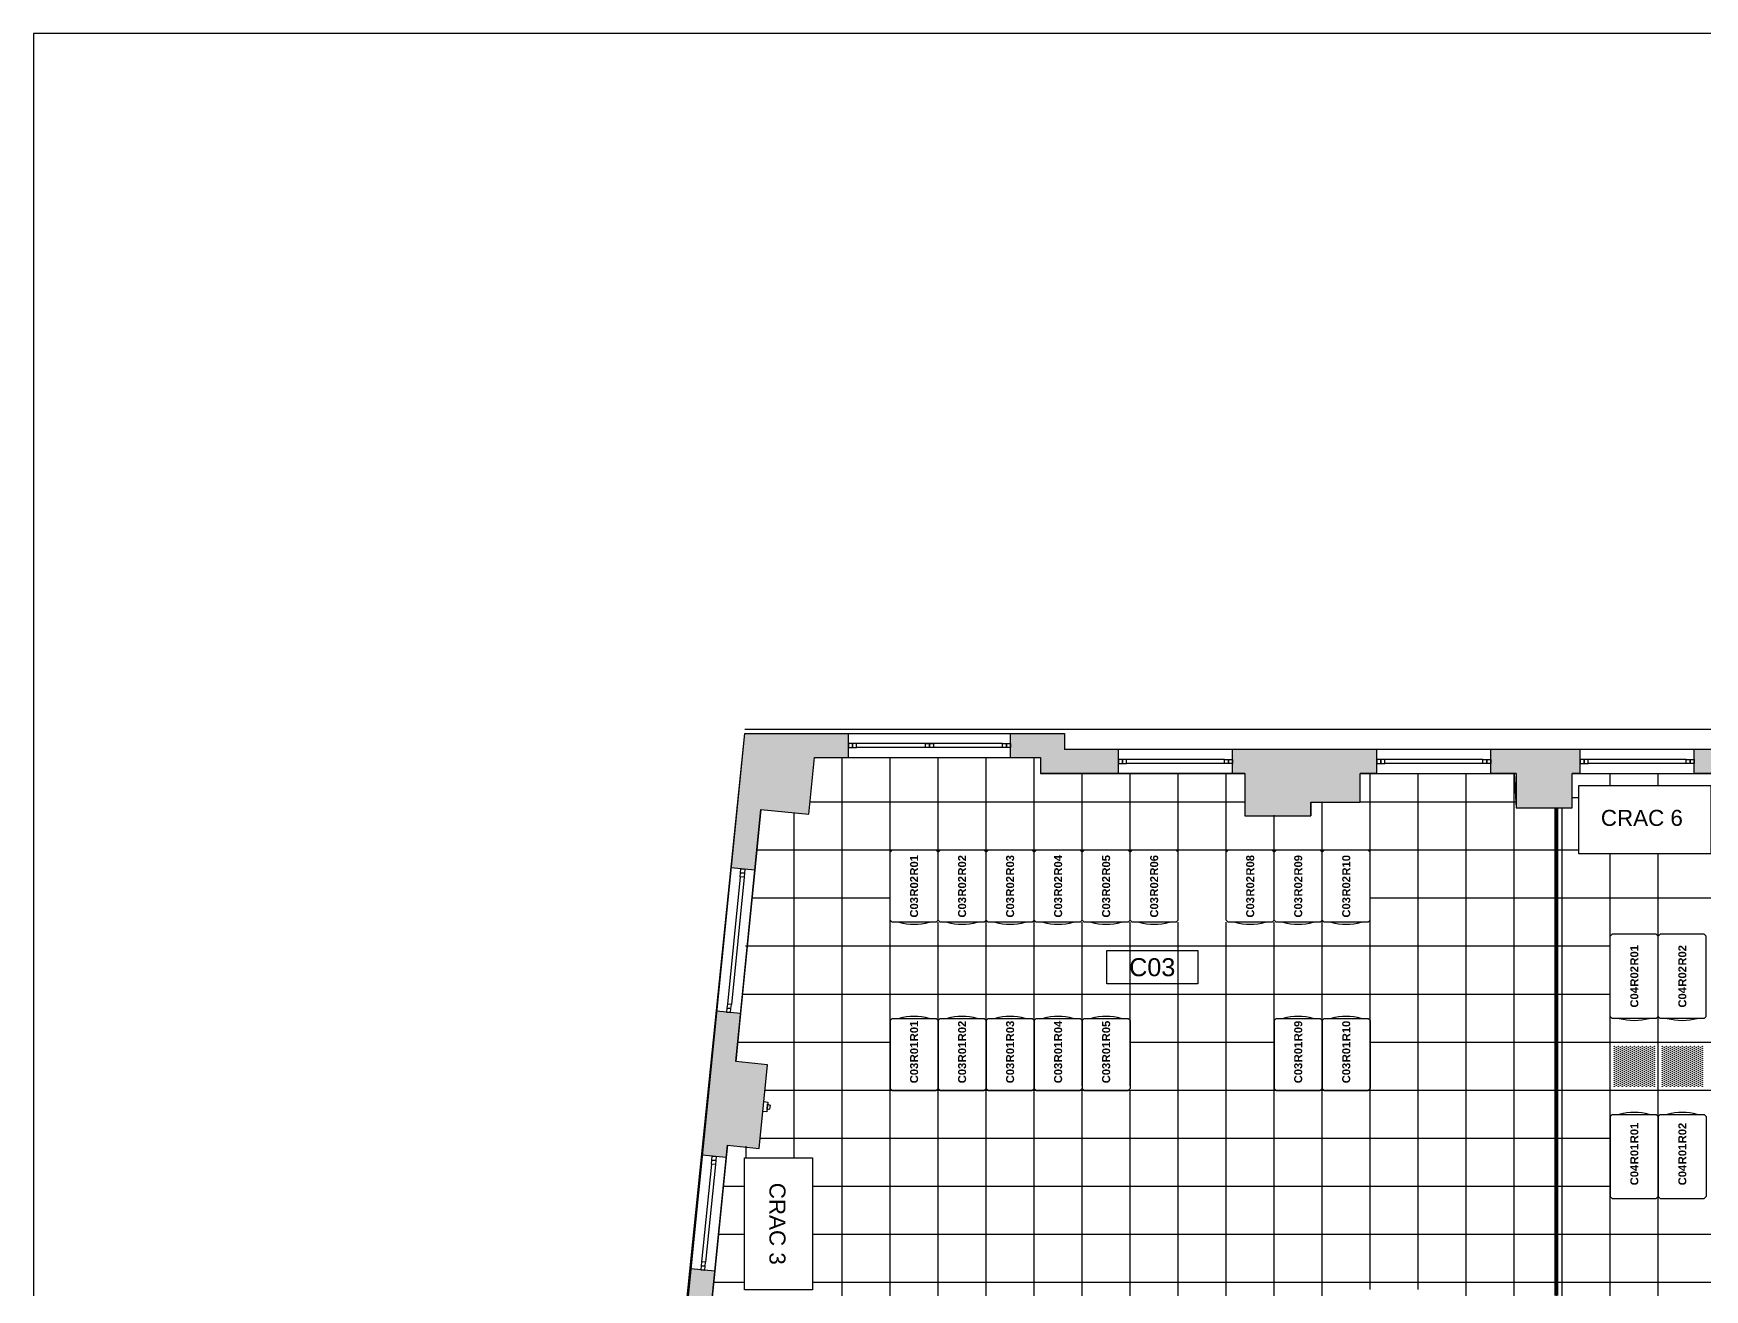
# Model space of a CAD drawing. Header units: inches. Extents: x 271316 to 275987, y 273433 to 275617.
# Drawn here: x 273293 to 274129, y 274986 to 275614 of the extents above; entities that cross this region are included whole.
import ezdxf
from ezdxf.enums import TextEntityAlignment as Align

# ---------------------------------------------------------------- set-up
doc = ezdxf.new("R2010")
doc.units = ezdxf.units.IN
doc.header["$LTSCALE"] = 48
doc.header["$MEASUREMENT"] = 0
for name, color, linetype in [('A-ANNO-TEXT-90', 1, 'Continuous'), ('A-ANNO-TEXT-CAGE', 4, 'Continuous'), ('A-COLS', 6, 'Continuous'), ('A-COLS-PATT', 8, 'Continuous'), ('A-FLOR-CAGE', 3, 'Continuous'), ('A-FLOR-EQUIP', 3, 'Continuous'), ('A-FLOR-GLAZ', 2, 'Continuous'), ('A-FLOR-PATT-RAFL', 8, 'Continuous'), ('A-FLOR-RACK', 3, 'Continuous')]:
    doc.layers.add(name, color=color, linetype=linetype)
doc.styles.add('CRR Text', font='arialbd.ttf', dxfattribs={"height": 4})
doc.styles.add('TITLES', font='arial.ttf')

# ---------------------------------------------------------------- blocks, each defined once
blk = doc.blocks.new('CAGE TAG')
at = {"linetype": 'Continuous'}
blk.add_lwpolyline([(-22.72, 8.29), (22.72, 8.29), (22.72, -8.29), (-22.72, -8.29)], close=True, dxfattribs=at)
at = {"style": 'TITLES'}
blk.add_attdef('CAGE', text='', height=9, dxfattribs=at).set_placement((0.01, 0), align=Align.MIDDLE_CENTER)
blk = doc.blocks.new('tripplite-sr42ub-l')
for p, q in [((1, 24), (0, 23)), ((0, 1), (0, 23)), ((1, 24), (41, 24)), ((42, 23), (41, 24)), ((42, 1), (42, 23)), ((0, 1), (1, 0)), ((1, 0), (41, 0)), ((41, 0), (42, 1))]:
    blk.add_line(p, q)
blk.add_arc((27.625, 12), 28.625, 164.810713, 195.189287)
at = {"style": 'CRR Text'}
for tag, p in [('CG', (10.5, 12)), ('RW', (21, 12)), ('RK', (31.5, 12))]:
    blk.add_attdef(tag, text='', height=4, dxfattribs=at).set_placement(p, align=Align.MIDDLE_CENTER)
blk = doc.blocks.new('tripplite-sr42ub-r')
for p, q in [((-41, 0), (-42, -1)), ((-1, 0), (-41, 0)), ((0, -1), (-1, 0)), ((-42, -1), (-42, -23)), ((0, -1), (0, -23)), ((-42, -23), (-41, -24)), ((-1, -24), (-41, -24)), ((-1, -24), (0, -23))]:
    blk.add_line(p, q)
blk.add_arc((-27.62, -12), 28.62, 344.81071, 15.18929)
at = {"style": 'CRR Text'}
for tag, p in [('CG', (-30.33, -12)), ('RW', (-19.83, -12)), ('RK', (-9.33, -12))]:
    blk.add_attdef(tag, text='', height=4, dxfattribs=at).set_placement(p, align=Align.MIDDLE_CENTER)
blk = doc.blocks.new('venttile')
for centre in [(-22, 22), (-22, 21), (-22, 20), (-22, 19), (-22, 18), (-22, 17), (-21, 21.5), (-21, 20.5), (-21, 19.5), (-21, 18.5), (-21, 17.5), (-20, 22), (-20, 21), (-20, 20), (-20, 19), (-20, 18), (-20, 17), (-19, 21.5), (-19, 20.5), (-19, 19.5), (-19, 18.5), (-19, 17.5), (-18, 22), (-18, 21), (-18, 20), (-18, 19), (-18, 18), (-18, 17), (-17, 21.5), (-17, 20.5), (-17, 19.5), (-17, 18.5), (-17, 17.5), (-16, 22), (-16, 21), (-16, 20), (-16, 19), (-16, 18), (-16, 17), (-15, 21.5), (-15, 20.5), (-15, 19.5), (-15, 18.5), (-15, 17.5), (-14, 22), (-14, 21), (-14, 20), (-14, 19), (-14, 18), (-14, 17), (-13, 21.5), (-13, 20.5), (-13, 19.5), (-13, 18.5), (-13, 17.5), (-12, 22), (-12, 21), (-12, 20), (-12, 19), (-12, 18), (-12, 17), (-11, 21.5), (-11, 20.5), (-11, 19.5), (-11, 18.5), (-11, 17.5), (-10, 22), (-10, 21), (-10, 20), (-10, 19), (-10, 18), (-10, 17), (-9, 21.5), (-9, 20.5), (-9, 19.5), (-9, 18.5), (-9, 17.5), (-8, 22), (-8, 21), (-8, 20), (-8, 19), (-8, 18), (-8, 17), (-7, 21.5), (-7, 20.5), (-7, 19.5), (-7, 18.5), (-7, 17.5), (-6, 22), (-6, 21), (-6, 20), (-6, 19), (-6, 18), (-6, 17), (-5, 21.5), (-5, 20.5), (-5, 19.5), (-5, 18.5), (-5, 17.5), (-4, 22), (-4, 21), (-4, 20), (-4, 19), (-4, 18), (-4, 17), (-3, 21.5), (-3, 20.5), (-3, 19.5), (-3, 18.5), (-3, 17.5), (-2, 22), (-2, 21), (-2, 20), (-2, 19), (-2, 18), (-2, 17), (-22, 16), (-22, 15), (-22, 14), (-22, 13), (-22, 12), (-22, 11), (-22, 10), (-22, 9), (-21, 16.5), (-21, 15.5), (-21, 14.5), (-21, 13.5), (-21, 12.5), (-21, 11.5), (-21, 10.5), (-21, 9.5), (-21, 8.5), (-20, 16), (-20, 15), (-20, 14), (-20, 13), (-20, 12), (-20, 11), (-20, 10), (-20, 9), (-19, 16.5), (-19, 15.5), (-19, 14.5), (-19, 13.5), (-19, 12.5), (-19, 11.5), (-19, 10.5), (-19, 9.5), (-19, 8.5), (-18, 16), (-18, 15), (-18, 14), (-18, 13), (-18, 12), (-18, 11), (-18, 10), (-18, 9), (-17, 16.5), (-17, 15.5), (-17, 14.5), (-17, 13.5), (-17, 12.5), (-17, 11.5), (-17, 10.5), (-17, 9.5), (-17, 8.5), (-16, 16), (-16, 15), (-16, 14), (-16, 13), (-16, 12), (-16, 11), (-16, 10), (-16, 9), (-15, 16.5), (-15, 15.5), (-15, 14.5), (-15, 13.5), (-15, 12.5), (-15, 11.5), (-15, 10.5), (-15, 9.5), (-15, 8.5), (-14, 16), (-14, 15), (-14, 14), (-14, 13), (-14, 12), (-14, 11), (-14, 10), (-14, 9), (-13, 16.5), (-13, 15.5), (-13, 14.5), (-13, 13.5), (-13, 12.5), (-13, 11.5), (-13, 10.5), (-13, 9.5), (-13, 8.5), (-12, 16), (-12, 15), (-12, 14), (-12, 13), (-12, 12), (-12, 11), (-12, 10), (-12, 9), (-11, 16.5), (-11, 15.5), (-11, 14.5), (-11, 13.5), (-11, 12.5), (-11, 11.5), (-11, 10.5), (-11, 9.5), (-11, 8.5), (-10, 16), (-10, 15), (-10, 14), (-10, 13), (-10, 12), (-10, 11), (-10, 10), (-10, 9), (-9, 16.5), (-9, 15.5), (-9, 14.5), (-9, 13.5), (-9, 12.5), (-9, 11.5), (-9, 10.5), (-9, 9.5), (-9, 8.5), (-8, 16), (-8, 15), (-8, 14), (-8, 13), (-8, 12), (-8, 11), (-8, 10), (-8, 9), (-7, 16.5), (-7, 15.5), (-7, 14.5), (-7, 13.5), (-7, 12.5), (-7, 11.5), (-7, 10.5), (-7, 9.5), (-7, 8.5), (-6, 16), (-6, 15), (-6, 14), (-6, 13), (-6, 12), (-6, 11), (-6, 10), (-6, 9), (-5, 16.5), (-5, 15.5), (-5, 14.5), (-5, 13.5), (-5, 12.5), (-5, 11.5), (-5, 10.5), (-5, 9.5), (-5, 8.5), (-4, 16), (-4, 15), (-4, 14), (-4, 13), (-4, 12), (-4, 11), (-4, 10), (-4, 9), (-3, 16.5), (-3, 15.5), (-3, 14.5), (-3, 13.5), (-3, 12.5), (-3, 11.5), (-3, 10.5), (-3, 9.5), (-3, 8.5), (-2, 16), (-2, 15), (-2, 14), (-2, 13), (-2, 12), (-2, 11), (-2, 10), (-2, 9), (-22, 8), (-22, 7), (-22, 6), (-22, 5), (-22, 4), (-22, 3), (-22, 2), (-21, 7.5), (-21, 6.5), (-21, 5.5), (-21, 4.5), (-21, 3.5), (-21, 2.5), (-20, 8), (-20, 7), (-20, 6), (-20, 5), (-20, 4), (-20, 3), (-20, 2), (-19, 7.5), (-19, 6.5), (-19, 5.5), (-19, 4.5), (-19, 3.5), (-19, 2.5), (-18, 8), (-18, 7), (-18, 6), (-18, 5), (-18, 4), (-18, 3), (-18, 2), (-17, 7.5), (-17, 6.5), (-17, 5.5), (-17, 4.5), (-17, 3.5), (-17, 2.5), (-16, 8), (-16, 7), (-16, 6), (-16, 5), (-16, 4), (-16, 3), (-16, 2), (-15, 7.5), (-15, 6.5), (-15, 5.5), (-15, 4.5), (-15, 3.5), (-15, 2.5), (-14, 8), (-14, 7), (-14, 6), (-14, 5), (-14, 4), (-14, 3), (-14, 2), (-13, 7.5), (-13, 6.5), (-13, 5.5), (-13, 4.5), (-13, 3.5), (-13, 2.5), (-12, 8), (-12, 7), (-12, 6), (-12, 5), (-12, 4), (-12, 3), (-12, 2), (-11, 7.5), (-11, 6.5), (-11, 5.5), (-11, 4.5), (-11, 3.5), (-11, 2.5), (-10, 8), (-10, 7), (-10, 6), (-10, 5), (-10, 4), (-10, 3), (-10, 2), (-9, 7.5), (-9, 6.5), (-9, 5.5), (-9, 4.5), (-9, 3.5), (-9, 2.5), (-8, 8), (-8, 7), (-8, 6), (-8, 5), (-8, 4), (-8, 3), (-8, 2), (-7, 7.5), (-7, 6.5), (-7, 5.5), (-7, 4.5), (-7, 3.5), (-7, 2.5), (-6, 8), (-6, 7), (-6, 6), (-6, 5), (-6, 4), (-6, 3), (-6, 2), (-5, 7.5), (-5, 6.5), (-5, 5.5), (-5, 4.5), (-5, 3.5), (-5, 2.5), (-4, 8), (-4, 7), (-4, 6), (-4, 5), (-4, 4), (-4, 3), (-4, 2), (-3, 7.5), (-3, 6.5), (-3, 5.5), (-3, 4.5), (-3, 3.5), (-3, 2.5), (-2, 8), (-2, 7), (-2, 6), (-2, 5), (-2, 4), (-2, 3), (-2, 2)]:
    blk.add_circle(centre, 0.1)
blk = doc.blocks.new('tripplite-sr36ub-r')
for p, q in [((-35, 0), (-36, -1)), ((-1, 0), (-35, 0)), ((0, -1), (-1, 0)), ((-36, -1), (-36, -23)), ((0, -1), (0, -23)), ((-36, -23), (-35, -24)), ((-1, -24), (-35, -24)), ((-1, -24), (0, -23))]:
    blk.add_line(p, q)
blk.add_arc((-27.62, -12), 28.62, 344.81071, 15.18929)
at = {"style": 'CRR Text'}
for tag, p in [('CG', (-27.33, -12)), ('RW', (-16.83, -12)), ('RK', (-6.33, -12))]:
    blk.add_attdef(tag, text='', height=4, dxfattribs=at).set_placement(p, align=Align.MIDDLE_CENTER)
blk = doc.blocks.new('tripplite-sr36ub-l')
for p, q in [((1, 24), (0, 23)), ((0, 1), (0, 23)), ((1, 24), (35, 24)), ((36, 23), (35, 24)), ((36, 1), (36, 23)), ((0, 1), (1, 0)), ((35, 0), (36, 1)), ((1, 0), (35, 0))]:
    blk.add_line(p, q)
blk.add_arc((27.625, 12), 28.625, 164.810713, 195.189287)
at = {"style": 'CRR Text'}
for tag, p in [('CG', (7.5, 12)), ('RW', (18, 12)), ('RK', (28.5, 12))]:
    blk.add_attdef(tag, text='', height=4, dxfattribs=at).set_placement(p, align=Align.MIDDLE_CENTER)

msp = doc.modelspace()

# ---------------------------------------------------------------- hatches: boundary and pattern name
at = {"layer": 'A-COLS-PATT'}
for points in [[(273683.8166, 275251.6448), (273700.8969, 275251.6448), (273700.8969, 275263.6448), (273648.837, 275263.6448), (273642.1266, 275196.5411), (273654.0671, 275195.347), (273657.1117, 275225.7937), (273680.9926, 275223.4056)], [(273808.8969, 275263.6448), (273781.8969, 275263.6448), (273781.8969, 275251.6448), (273796.8969, 275251.6448), (273796.8969, 275243.6448), (273835.8969, 275243.6448), (273835.8969, 275255.6448), (273808.8969, 275255.6448)], [(273956.6469, 275243.6448), (273964.8969, 275243.6448), (273964.8969, 275255.6448), (273892.8969, 275255.6448), (273892.8969, 275243.6448), (273898.8969, 275243.6448), (273898.8969, 275222.6448), (273931.8969, 275222.6448), (273931.8969, 275229.3948), (273956.6469, 275229.3948)], [(274062.6469, 275243.6448), (274066.6469, 275243.6448), (274066.6469, 275255.6448), (274021.8969, 275255.6448), (274021.8969, 275243.6448), (274034.6469, 275243.6448), (274034.6469, 275226.6448), (274062.6469, 275226.6448)], [(274164.6469, 275255.6448), (274123.6469, 275255.6448), (274123.6469, 275243.6448), (274164.6469, 275243.6448)], [(273660.4234, 275098.1123), (273644.5028, 275099.7044), (273646.9028, 275123.7044), (273634.9624, 275124.8984), (273627.7624, 275052.8984), (273639.7028, 275051.7044), (273640.3237, 275057.9128), (273656.2442, 275056.3207)], [(273634.0311, 274994.9872), (273622.0907, 274996.1813), (273618.9973, 274965.2477), (273630.9377, 274964.0536)]]:
    msp.add_hatch(color=256, dxfattribs=at).paths.add_polyline_path(points)

# ---------------------------------------------------------------- linework, layer by layer
for points in [[(273648.837, 275263.6448), (273491.737, 273727.6448), (274334.8969, 273727.6448), (274338.8969, 274633.6448), (274525.6469, 274633.6448), (274525.6469, 275063.6449), (274534.6469, 275063.6449), (274534.6469, 275265.6449), (273649.0416, 275265.6449)], [(273624.568, 274900.3567), (273640.3237, 275057.9128), (273656.2442, 275056.3207), (273660.4234, 275098.1123), (273644.5028, 275099.7044), (273657.1117, 275225.7937), (273680.9926, 275223.4056), (273683.8166, 275251.6448), (273796.8969, 275251.6448), (273796.8969, 275243.6448), (273898.8969, 275243.6448), (273898.8969, 275222.6448), (273931.8969, 275222.6448), (273931.8969, 275229.3948), (273956.6469, 275229.3323), (273956.6469, 275243.6448), (274033.6523, 275243.6448), (274034.6469, 275226.6448), (274062.6469, 275226.6448), (274062.6469, 275243.6448), (274223.6469, 275243.6448)], [(273624.568, 274900.3567), (273640.3237, 275057.9128), (273656.2442, 275056.3207), (273660.4234, 275098.1123), (273644.5028, 275099.7044), (273657.1117, 275225.7937), (273680.9926, 275223.4056), (273683.8166, 275251.6448), (273796.8969, 275251.6448), (273796.8969, 275243.6448), (273898.8969, 275243.6448), (273898.8969, 275222.6448), (273931.8969, 275222.6448), (273931.8969, 275229.3948), (273956.6469, 275229.3948), (273956.6469, 275243.6448), (274033.6523, 275243.6448), (274034.6469, 275226.6448), (274054.6442, 275226.6448), (274054.6442, 274948.6336)], [(273628.8969, 274941.3323), (273640.3237, 275057.9128), (273656.2442, 275056.3207), (273660.4234, 275098.1123), (273644.5028, 275099.7044), (273657.1117, 275225.7937), (273680.9926, 275223.4056), (273683.8166, 275251.6448), (273796.8969, 275251.6448), (273796.8969, 275243.6448), (273898.8969, 275243.6448), (273898.8969, 275222.6448), (273931.8969, 275222.6448), (273931.8969, 275229.3948), (273956.6469, 275229.3323), (273956.6469, 275243.6448), (274034.6469, 275243.6448), (274034.6469, 275226.6448), (274054.6442, 275226.6448), (274054.6442, 274982.6449)]]:
    msp.add_lwpolyline(points)
at = {"layer": 'A-COLS'}
for p, q in [((273648.837, 275263.6448), (273808.8969, 275263.6448)), ((273700.8969, 275251.6448), (273700.8969, 275263.6448)), ((273781.8969, 275251.6448), (273781.8969, 275263.6448)), ((273808.8969, 275263.6448), (273808.8969, 275255.6448)), ((274343.6468, 275255.6448), (273808.8969, 275255.6448)), ((273835.8969, 275243.6448), (273835.8969, 275255.6448)), ((273892.8969, 275243.6448), (273892.8969, 275255.6448)), ((273964.8969, 275243.6448), (273964.8969, 275255.6448)), ((274021.8969, 275243.6448), (274021.8969, 275255.6448)), ((274066.6469, 275243.6448), (274066.6469, 275255.6448)), ((274123.6469, 275243.6448), (274123.6469, 275255.6448)), ((273683.8166, 275251.6448), (273700.8969, 275251.6448)), ((273781.8969, 275251.6448), (273796.8969, 275251.6448)), ((273796.8969, 275251.6448), (273796.8969, 275243.6448)), ((273835.8969, 275243.6448), (273796.8969, 275243.6448)), ((273898.8969, 275243.6448), (273892.8969, 275243.6448)), ((273964.8969, 275243.6448), (273956.6469, 275243.6448)), ((274034.6469, 275243.6448), (274021.8969, 275243.6448)), ((274066.6469, 275243.6448), (274062.6469, 275243.6448)), ((274164.6469, 275243.6448), (274123.6469, 275243.6448)), ((273657.1117, 275225.7937), (273654.0671, 275195.347)), ((273931.8969, 275229.3948), (273931.8969, 275222.6448)), ((273654.0671, 275195.347), (273642.1266, 275196.5411)), ((273646.9028, 275123.7044), (273634.9624, 275124.8984)), ((273646.9028, 275123.7044), (273644.5028, 275099.7044)), ((273640.3237, 275057.9128), (273639.7028, 275051.7044)), ((273639.7028, 275051.7044), (273627.7624, 275052.8984)), ((273634.0311, 274994.9872), (273622.0907, 274996.1813)), ((273634.0311, 274994.9872), (273630.9377, 274964.0536))]:
    msp.add_line(p, q, dxfattribs=at)
for points in [[(273648.837, 275263.6448), (273568.4815, 274460.09), (273573.9833, 274459.5398), (273519.3516, 273913.2226)], [(273931.8969, 275255.6448), (273931.8969, 275255.6448), (273898.8969, 275255.6448)], [(273956.6469, 275255.6448), (273956.6469, 275255.6448), (273931.8969, 275255.6448)], [(274053.8969, 275255.6448), (274026.8969, 275255.6448)], [(273657.1117, 275225.7937), (273680.9926, 275223.4056), (273683.8166, 275251.6448)], [(273898.8969, 275243.6448), (273898.8969, 275222.6448), (273931.8969, 275222.6448)], [(273931.8969, 275229.3948), (273956.6469, 275229.3948), (273956.6469, 275243.6448)], [(274034.6469, 275243.6448), (274034.6469, 275226.6448), (274062.6469, 275226.6448), (274062.6469, 275243.6448)], [(273640.3237, 275057.9128), (273656.2442, 275056.3207), (273660.4234, 275098.1123), (273644.5028, 275099.7044)]]:
    msp.add_lwpolyline(points, dxfattribs=at)
at = {"layer": 'A-FLOR-CAGE', "color": 3, "const_width": 2}
msp.add_lwpolyline([(274054.6442, 274982.6449), (274054.6442, 275226.6448)], dxfattribs=at)
at = {"layer": 'A-FLOR-EQUIP', "color": 2}
for points in [[(274131.8969, 275237.6448), (274131.8969, 275203.6448), (274065.8969, 275203.6448), (274065.8969, 275237.6448)], [(273648.8758, 275051.6448), (273682.8758, 275051.6448), (273682.8758, 274985.6448), (273648.8758, 274985.6448)]]:
    msp.add_lwpolyline(points, close=True, dxfattribs=at)
at = {"layer": 'A-FLOR-EQUIP'}
for points in [[(273658.5826, 275079.7041), (273660.5727, 275079.5051), (273660.0751, 275074.5299), (273658.0851, 275074.7289)], [(273660.4732, 275078.5101), (273661.6672, 275077.8882), (273661.4682, 275075.8981), (273660.1746, 275075.525)]]:
    msp.add_lwpolyline(points, close=True, dxfattribs=at)
at = {"layer": 'A-FLOR-GLAZ'}
for p, q in [((273777.8969, 275258.6448), (273704.8969, 275258.6448)), ((273777.8969, 275256.6448), (273704.8969, 275256.6448)), ((273700.8969, 275251.6448), (273781.8969, 275251.6448)), ((273888.8969, 275250.6448), (273839.8969, 275250.6448)), ((273888.8969, 275248.6448), (273839.8969, 275248.6448)), ((274017.8969, 275250.6448), (273968.8969, 275250.6448)), ((274017.8969, 275248.6448), (273968.8969, 275248.6448)), ((274119.6469, 275250.6448), (274070.6469, 275250.6448)), ((274119.6469, 275248.6448), (274070.6469, 275248.6448)), ((273892.8969, 275243.6448), (273835.8969, 275243.6448)), ((273964.8969, 275243.6448), (274021.8969, 275243.6448)), ((274066.6469, 275243.6448), (274123.6469, 275243.6448)), ((273646.7038, 275192.0634), (273640.3356, 275128.381)), ((273648.6939, 275191.8644), (273642.3256, 275128.182)), ((273654.0671, 275195.347), (273646.9028, 275123.7044)), ((273632.3395, 275048.4207), (273627.4638, 274999.6639)), ((273634.3296, 275048.2217), (273629.4539, 274999.4649)), ((273639.7028, 275051.7044), (273634.0311, 274994.9872))]:
    msp.add_line(p, q, dxfattribs=at)
for points in [[(273700.8969, 275258.6448), (273700.8969, 275256.6448), (273702.8969, 275256.6448), (273702.8969, 275258.6448)], [(273702.8969, 275258.6448), (273702.8969, 275256.6448), (273704.8969, 275256.6448), (273704.8969, 275258.6448)], [(273741.3969, 275258.6448), (273741.3969, 275256.6448), (273739.3969, 275256.6448), (273739.3969, 275258.6448)], [(273743.3969, 275258.6448), (273743.3969, 275256.6448), (273741.3969, 275256.6448), (273741.3969, 275258.6448)], [(273779.8969, 275258.6448), (273779.8969, 275256.6448), (273777.8969, 275256.6448), (273777.8969, 275258.6448)], [(273781.8969, 275258.6448), (273781.8969, 275256.6448), (273779.8969, 275256.6448), (273779.8969, 275258.6448)], [(273835.8969, 275250.6448), (273835.8969, 275248.6448), (273837.8969, 275248.6448), (273837.8969, 275250.6448)], [(273837.8969, 275250.6448), (273837.8969, 275248.6448), (273839.8969, 275248.6448), (273839.8969, 275250.6448)], [(273890.8969, 275250.6448), (273890.8969, 275248.6448), (273888.8969, 275248.6448), (273888.8969, 275250.6448)], [(273892.8969, 275250.6448), (273892.8969, 275248.6448), (273890.8969, 275248.6448), (273890.8969, 275250.6448)], [(273964.8969, 275250.6448), (273964.8969, 275248.6448), (273966.8969, 275248.6448), (273966.8969, 275250.6448)], [(273966.8969, 275250.6448), (273966.8969, 275248.6448), (273968.8969, 275248.6448), (273968.8969, 275250.6448)], [(274019.8969, 275250.6448), (274019.8969, 275248.6448), (274017.8969, 275248.6448), (274017.8969, 275250.6448)], [(274021.8969, 275250.6448), (274021.8969, 275248.6448), (274019.8969, 275248.6448), (274019.8969, 275250.6448)], [(274066.6469, 275250.6448), (274066.6469, 275248.6448), (274068.6469, 275248.6448), (274068.6469, 275250.6448)], [(274068.6469, 275250.6448), (274068.6469, 275248.6448), (274070.6469, 275248.6448), (274070.6469, 275250.6448)], [(274121.6469, 275250.6448), (274121.6469, 275248.6448), (274119.6469, 275248.6448), (274119.6469, 275250.6448)], [(274123.6469, 275250.6448), (274123.6469, 275248.6448), (274121.6469, 275248.6448), (274121.6469, 275250.6448)], [(273646.9028, 275194.0535), (273648.8929, 275193.8545), (273648.6939, 275191.8644), (273646.7038, 275192.0634)], [(273647.1018, 275196.0436), (273649.0919, 275195.8446), (273648.8929, 275193.8545), (273646.9028, 275194.0535)], [(273639.9375, 275124.4009), (273641.9276, 275124.2019), (273642.1266, 275126.192), (273640.1366, 275126.391)], [(273640.1366, 275126.391), (273642.1266, 275126.192), (273642.3256, 275128.182), (273640.3356, 275128.381)], [(273632.5385, 275050.4108), (273634.5286, 275050.2118), (273634.3296, 275048.2217), (273632.3395, 275048.4207)], [(273632.7375, 275052.4009), (273634.7276, 275052.2019), (273634.5286, 275050.2118), (273632.5385, 275050.4108)], [(273627.0658, 274995.6838), (273629.0559, 274995.4848), (273629.2549, 274997.4748), (273627.2648, 274997.6738)], [(273627.2648, 274997.6738), (273629.2549, 274997.4748), (273629.4539, 274999.4649), (273627.4638, 274999.6639)]]:
    msp.add_lwpolyline(points, close=True, dxfattribs=at)
at = {"layer": 'A-FLOR-PATT-RAFL'}
for p, q in [((273697.6523, 274773.3323), (273697.6523, 275251.8439)), ((273721.6523, 274773.3323), (273721.6523, 275251.8439)), ((273745.6523, 275171.6448), (273745.6523, 275251.8439)), ((273769.6523, 274509.3323), (273769.6523, 275251.6448)), ((273793.6523, 274247.6448), (273793.6523, 275251.6448)), ((273817.6523, 275171.6448), (273817.6523, 275243.6448)), ((273841.6523, 275171.6448), (273841.6523, 275243.6448)), ((273865.6523, 275171.6448), (273865.6523, 275243.6448)), ((273889.6523, 275171.6448), (273889.6523, 275243.6448)), ((273961.6523, 275039.8439), (273961.6523, 275243.6448)), ((273985.6523, 275205.3323), (273985.6523, 275243.6448)), ((274009.6523, 275159.844), (274009.6523, 275243.6448)), ((274033.6523, 275159.844), (274033.6523, 275243.6448)), ((274081.6523, 275237.6448), (274081.6523, 275243.6448)), ((274105.6523, 275237.6448), (274105.6523, 275243.6448)), ((274065.8969, 275231.6449), (274062.6469, 275231.6449)), ((273673.6523, 275051.8439), (273673.6523, 275224.0143)), ((273898.8969, 275229.3323), (273681.8166, 275229.3323)), ((273913.6523, 275171.6448), (273913.6523, 275222.8439)), ((273937.6523, 275039.8439), (273937.6523, 275229.3948)), ((274034.6469, 275229.3323), (273956.6469, 275229.3323)), ((274057.6523, 275159.844), (274057.6523, 275226.6448)), ((274065.8969, 275205.3324), (273655.2969, 275205.3323)), ((273985.6523, 275039.8439), (273985.6523, 275205.3323)), ((274081.6523, 275039.844), (274081.6523, 275203.6448)), ((274105.6523, 275039.844), (274105.6523, 275203.6448)), ((273721.6523, 275181.3323), (273652.8969, 275181.3323)), ((274522.6469, 275181.3324), (273961.6523, 275181.3323)), ((273745.6523, 274770.921), (273745.6523, 275169.3323)), ((273817.6523, 275087.6448), (273817.6523, 275169.3323)), ((273841.6523, 275087.6448), (273841.6523, 275169.3323)), ((273865.6523, 274641.5314), (273865.6523, 275169.3323)), ((273889.6523, 274629.3323), (273889.6523, 275169.3323)), ((273913.6523, 274504.8439), (273913.6523, 275169.3323)), ((274081.6523, 275157.3324), (273649.4267, 275157.3323)), ((274009.6523, 275039.8439), (274009.6523, 275159.8439)), ((274033.6523, 275039.8439), (274033.6523, 275159.8439)), ((274057.6523, 275039.844), (274057.6523, 275159.844)), ((273916.8969, 275133.3323), (273648.0969, 275133.3323)), ((274081.6523, 275133.3324), (273916.8969, 275133.3323)), ((273721.6523, 275109.3323), (273645.6969, 275109.3323)), ((273913.6523, 275109.3324), (273841.6523, 275109.3323)), ((274393.6523, 275109.3324), (273961.6523, 275109.3324)), ((274513.6523, 275085.3324), (273659.3767, 275085.3323)), ((273817.6523, 274383.8439), (273817.6523, 275085.3323)), ((273841.6523, 274518.6448), (273841.6523, 275085.3323)), ((273649.6523, 275051.8439), (273649.6523, 275057.3799)), ((273916.8969, 275061.3323), (273656.7454, 275061.3323)), ((274081.6523, 275061.3324), (273916.8969, 275061.3323)), ((273937.6523, 274492.6448), (273937.6523, 275039.844)), ((273961.6523, 274985.844), (273961.6523, 275039.844)), ((273985.6523, 274985.844), (273985.6523, 275039.844)), ((274009.6523, 274967.8439), (274009.6523, 275039.844)), ((274033.6523, 274965.3324), (274033.6523, 275039.844)), ((274057.6523, 274967.844), (274057.6523, 275039.844)), ((274081.6523, 274967.844), (274081.6523, 275039.844)), ((274105.6523, 274967.844), (274105.6523, 275039.844)), ((273648.8758, 275037.3323), (273638.4969, 275037.3323)), ((274081.6523, 275037.3324), (273682.8758, 275037.3323)), ((273648.8758, 275013.3323), (273636.0969, 275013.3323)), ((274513.6469, 275013.3324), (273682.8758, 275013.3323)), ((273648.8758, 274989.3323), (273633.6969, 274989.3323)), ((274513.6469, 274989.3324), (273682.8758, 274989.3323))]:
    msp.add_line(p, q, dxfattribs=at)
at = {"layer": 'DEFPOINTS'}
msp.add_lwpolyline([(274655.067, 275613.6825), (273293.478, 275613.6825), (273293.478, 273603.8309), (274655.067, 273603.8309)], close=True, dxfattribs=at)

# ---------------------------------------------------------------- block references
at = {"layer": 'A-ANNO-TEXT-CAGE'}
msp.add_blockref('CAGE TAG', (273852.6887, 275146.901), dxfattribs=at).add_auto_attribs({'CAGE': 'C03'})
at = {"layer": 'A-FLOR-PATT-RAFL'}
for p in [(274105.6523, 275085.3324), (274129.6523, 275085.3324)]:
    msp.add_blockref('venttile', p, dxfattribs=at)
at = {"layer": 'A-FLOR-RACK'}
for name, p, rotation, values in [('tripplite-sr36ub-l', (273745.6523, 275169.3323), 90, {'CG': 'C03', 'RW': 'R02', 'RK': 'R01'}), ('tripplite-sr36ub-l', (273769.6523, 275169.3323), 90, {'CG': 'C03', 'RW': 'R02', 'RK': 'R02'}), ('tripplite-sr36ub-l', (273793.6523, 275169.3323), 90, {'CG': 'C03', 'RW': 'R02', 'RK': 'R03'}), ('tripplite-sr36ub-l', (273817.6523, 275169.3323), 90, {'CG': 'C03', 'RW': 'R02', 'RK': 'R04'}), ('tripplite-sr36ub-l', (273841.6523, 275169.3323), 90, {'CG': 'C03', 'RW': 'R02', 'RK': 'R05'}), ('tripplite-sr36ub-l', (273865.6523, 275169.3323), 90, {'CG': 'C03', 'RW': 'R02', 'RK': 'R06'}), ('tripplite-sr36ub-l', (273913.6523, 275169.3323), 90, {'CG': 'C03', 'RW': 'R02', 'RK': 'R08'}), ('tripplite-sr36ub-l', (273937.6523, 275169.3323), 90, {'CG': 'C03', 'RW': 'R02', 'RK': 'R09'}), ('tripplite-sr36ub-l', (273961.6523, 275169.3323), 90, {'CG': 'C03', 'RW': 'R02', 'RK': 'R10'}), ('tripplite-sr42ub-l', (274105.6523, 275121.3324), 90, {'CG': 'C04', 'RW': 'R02', 'RK': 'R01'}), ('tripplite-sr42ub-l', (274129.6523, 275121.3324), 90, {'CG': 'C04', 'RW': 'R02', 'RK': 'R02'}), ('tripplite-sr36ub-r', (273721.6523, 275121.3323), 90.0000038084227, {'CG': 'C03', 'RW': 'R01', 'RK': 'R01'}), ('tripplite-sr36ub-r', (273745.6523, 275121.3323), 90.0000038084227, {'CG': 'C03', 'RW': 'R01', 'RK': 'R02'}), ('tripplite-sr36ub-r', (273769.6523, 275121.3323), 90.0000038084227, {'CG': 'C03', 'RW': 'R01', 'RK': 'R03'}), ('tripplite-sr36ub-r', (273793.6523, 275121.3323), 90.0000038084227, {'CG': 'C03', 'RW': 'R01', 'RK': 'R04'}), ('tripplite-sr36ub-r', (273817.6523, 275121.3323), 90.0000038084227, {'CG': 'C03', 'RW': 'R01', 'RK': 'R05'}), ('tripplite-sr36ub-r', (273913.6523, 275121.3323), 90.0000038084227, {'CG': 'C03', 'RW': 'R01', 'RK': 'R09'}), ('tripplite-sr36ub-r', (273937.6523, 275121.3323), 90.0000038084227, {'CG': 'C03', 'RW': 'R01', 'RK': 'R10'}), ('tripplite-sr42ub-r', (274081.6523, 275073.3324), 90, {'CG': 'C04', 'RW': 'R01', 'RK': 'R01'}), ('tripplite-sr42ub-r', (274105.6523, 275073.3324), 90, {'CG': 'C04', 'RW': 'R01', 'RK': 'R02'})]:
    msp.add_blockref(name, p, dxfattribs=dict(at, rotation=rotation)).add_auto_attribs(values)

# ---------------------------------------------------------------- texts
at = {"layer": 'A-ANNO-TEXT-90', "insert": (274097.4265, 275221.4891), "char_height": 8, "width": 42.933103, "attachment_point": 5, "style": 'TITLES'}
msp.add_mtext('CRAC 6', dxfattribs=at)
at = {"layer": 'A-ANNO-TEXT-90', "insert": (273665.3155, 275018.6448), "char_height": 8, "width": 52.171957, "attachment_point": 5, "rotation": 270, "style": 'TITLES'}
msp.add_mtext('CRAC 3', dxfattribs=at)

doc.saveas('drawing.dxf')
